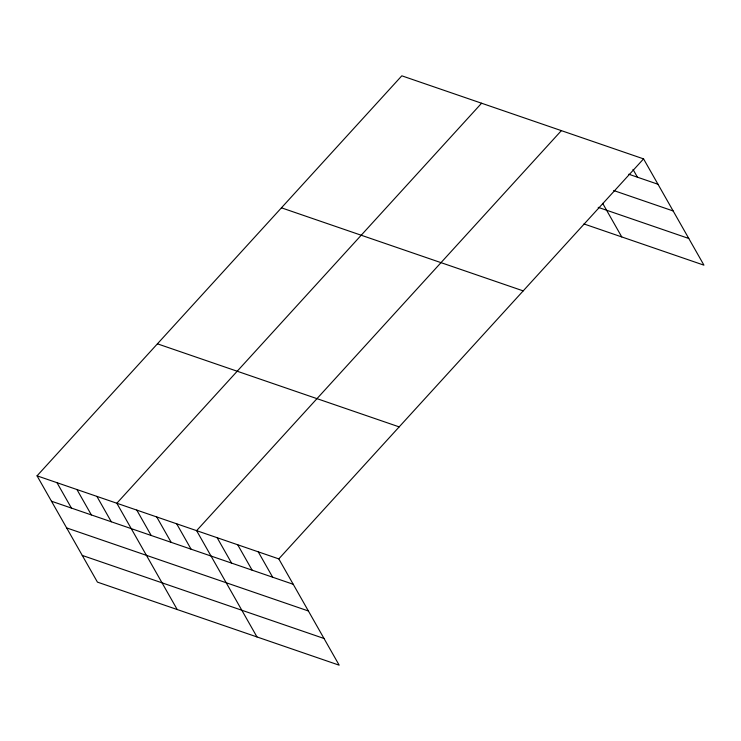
<?xml version="1.0" encoding="UTF-8"?>
<svg xmlns="http://www.w3.org/2000/svg" width="741" height="741" viewBox="0 0 741 741"><rect width="100%" height="100%" fill="white"/><g stroke="black" fill="none" stroke-linecap="round" stroke-linejoin="round"><path stroke-width="1.11" d="M37.05 475.833L278.801 558.89L339.183 665.186L97.432 582.12L37.05 475.833L401.817 75.814L643.568 158.88L703.95 265.167L583.964 223.949M481.594 103.221L116.828 503.241L177.21 609.537M561.372 130.638L196.606 530.649L256.988 636.945M278.801 558.89L643.568 158.88M628.785 174.228L657.989 184.259M613.668 190.52L673.152 210.963M598.191 207.341L688.787 238.472M281.441 207.823L523.192 290.88M157.425 343.824L399.177 426.89M51.472 501.222L293.223 584.279M66.644 527.916L308.386 610.982M82.27 555.426L324.021 638.483M632.999 169.393L637.436 177.201M602.683 203.349L621.755 236.925M258.248 551.832L272.669 577.22M237.704 544.774L252.125 570.162M217.15 537.707L231.572 563.095M176.664 523.794L191.085 549.183M156.712 516.949L171.143 542.329M136.77 510.095L151.192 535.484M96.886 496.387L111.307 521.775M76.934 489.532L91.365 514.921M56.992 482.687L71.414 508.067"/></g></svg>
